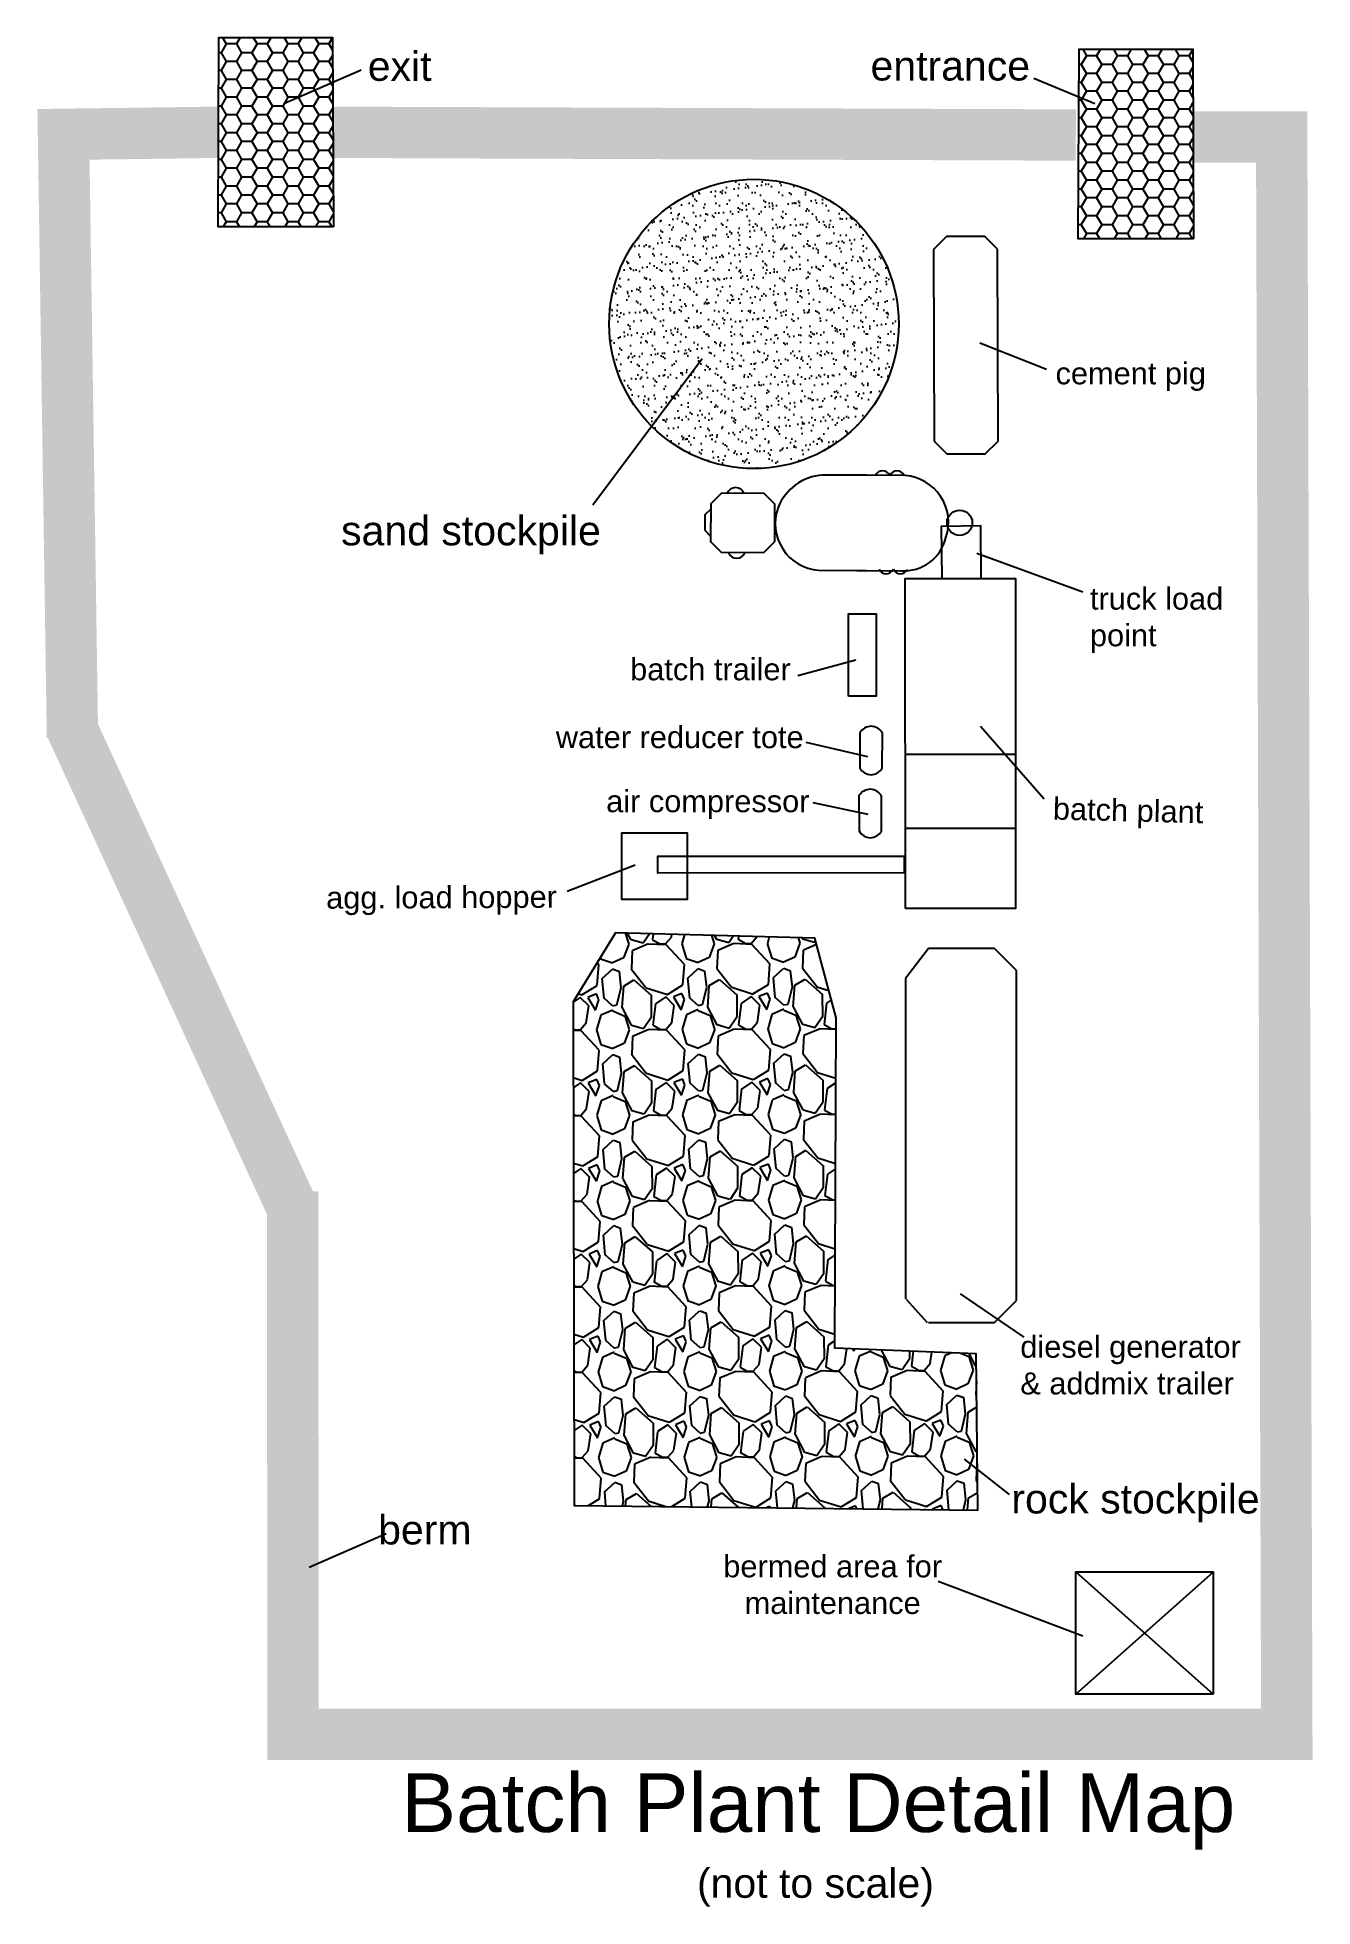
# Model space of a CAD drawing. Header units: inches. Extents: x 329 to 478, y 39 to 257.
import ezdxf

# ---------------------------------------------------------------- set-up
doc = ezdxf.new("R2010")
doc.units = ezdxf.units.IN
doc.header["$MEASUREMENT"] = 0
doc.styles.get("Standard").update_dxf_attribs({"font": 'ARIAL.TTF'})

# ---------------------------------------------------------------- blocks, each defined once
blk = doc.blocks.new('A$C76524051')
for p, q in [((0.5, 8.5), (0, 8)), ((2, 8.5), (0.5, 8.5)), ((2.5, 8), (2, 8.5)), ((0, 8), (0, 0.5)), ((2.5, 0.5), (2.5, 8)), ((0, 0.5), (0.5, 0)), ((0.5, 0), (2, 0)), ((2, 0), (2.5, 0.5))]:
    blk.add_line(p, q)
blk = doc.blocks.new('A$C6CF03394')
at = {"color": 7}
for p, q in [((0.07, 6.99), (0, 1.17)), ((3.77, 1.09), (3.81, 6.95))]:
    blk.add_line(p, q, dxfattribs=at)
for centre, radius, start, end in [((1.92, 5.95), 2.13, 27.9707, 150.7283), ((1.91, 2.14), 2.14, 206.7873, 330.6939)]:
    blk.add_arc(centre, radius, start, end, dxfattribs=at)
blk = doc.blocks.new('A$C1E8A7981')
for points in [[(1.71, 1.783), (0.882, 1.784, 0.36878), (0.043, 1.157, 0.488105), (0.814, 0.002), (1.71, 0.002)], [(1.526, 0.001), (2.354, 0, 0.290418), (3.184, 0.612, 0.496309), (2.422, 1.783), (1.526, 1.783)]]:
    blk.add_lwpolyline(points, format="xyb")
blk = doc.blocks.new('A$C0A39146E')
for centre in [(0.133, -0.066), (0.4, -0.066)]:
    blk.add_arc(centre, 0.149, 26.3201, 153.6799)
blk = doc.blocks.new('A$C7D48134A')
for points in [[(7.62, 2.78), (9.02, 4.17), (9.04, 9.03), (7.66, 10.42), (2.1, 10.45), (0.71, 9.06), (0.69, 4.2), (2.07, 2.81), (7.62, 2.78)], [(0.69, 4.9), (0, 5.6), (0.01, 7.68), (0.71, 8.37)]]:
    blk.add_lwpolyline(points)
blk.add_circle((33.03, 6.62), 1.64)
for centre, radius, start, end in [((3.94, 10), 1.19, 19.983, 159.5032), ((4.09, 3.2), 1.19, 199.983, 339.5032), ((23.49, 1.04), 1.03, 206.0632, 333.423), ((25.35, 1.03), 1.03, 206.0632, 333.423)]:
    blk.add_arc(centre, radius, start, end)
at = {"xscale": 6.942712500000034, "yscale": 6.942712500000056, "zscale": 6.9427125}
for name, p, rotation in [('A$C1E8A7981', (31.59, 12.75), 179.7430807579024), ('A$C0A39146E', (22.12, 12.8), 359.7430807579024)]:
    blk.add_blockref(name, p, dxfattribs=dict(at, rotation=rotation))

msp = doc.modelspace()

# ---------------------------------------------------------------- hatches: boundary and pattern name
h = msp.add_hatch()
h.set_pattern_fill('HONEY', color=4, scale=9.5998, angle=180, style=0)
h.set_pattern_definition([(180, (615.2363, 304.2287), (-1.7999625, -1.039209), [1.199975, -2.39995]), (300, (615.2363, 304.2287), (1.7999625, -1.039209), [1.199975, -2.39995]), (240, (615.2363, 304.2287), (-4e-09, -2.0784177), [-2.39995, 1.199975])])
h.paths.add_polyline_path([(363.76, 235.03), (350.29, 235.03), (350.39, 257.18), (363.67, 257.18)])
h = msp.add_hatch()
h.set_pattern_fill('HONEY', color=4, scale=9.5998, angle=180, style=0)
h.set_pattern_definition([(180, (715.7274, 302.8396), (-1.7999625, -1.039209), [1.199975, -2.39995]), (300, (715.7274, 302.8396), (1.7999625, -1.039209), [1.199975, -2.39995]), (240, (715.7274, 302.8396), (-4e-09, -2.0784177), [-2.39995, 1.199975])])
h.paths.add_polyline_path([(464.25, 233.64), (450.78, 233.64), (450.88, 255.79), (464.16, 255.79)])
h = msp.add_hatch()
h.set_pattern_fill('AR-SAND', color=45, style=0)
h.set_pattern_definition([(37.5, (10.4076, -41.0513), (-0.0629934, 1.926824), [0, -1.52, 0, -1.7, 0, -1.625]), (7.5, (10.4076, -41.0513), (1.769777, 2.822146), [0, -0.82, 0, -1.37, 0, -0.525]), (327.5, (9.1776, -41.0513), (3.114142, 0.005659), [0, -0.5, 0, -1.8, 0, -2.35]), (317.5, (9.1776, -41.0513), (3.006127, 0.877676), [0, -0.25, 0, -1.18, 0, -1.35])])
edge = h.paths.add_edge_path()
edge.add_arc((412.9, 223.69), 16.91, 0, 360)
h = msp.add_hatch()
h.set_pattern_fill('GRAVEL', color=252, scale=10, angle=270.2709, style=0)
h.set_pattern_definition([(138.28374, (536.324, 144.58975), (-90.37731, 79.573497), [1.34536, -133.19088]), (95.24064, (535.31974, 145.485), (10.5672558, -119.9513814), [2.30868, -228.55925]), (42.78134, (535.10887, 147.78404), (-109.5259785, -100.5189561), [1.62788, -161.16032]), (177.54464, (532.59045, 151.67217), (200.0450545, -9.0540909), [2.10238, -208.13558]), (203.10464, (530.49, 151.76224), (119.7621826, 50.5669943), [2.06155, -204.09373]), (267.54464, (528.5938, 150.95327), (9.0540909, 200.0450545), [2.10238, -208.13558]), (307.96514, (528.50374, 148.8528), (-100.6135287, 129.5257417), [2.7803, -275.2485]), (342.52624, (530.21412, 146.66088), (220.3285182, -68.9589919), [2.62488, -259.8632]), (31.70054, (532.7179, 145.8727), (129.6201935, 80.61393), [2.1095, -208.84073]), (85.50734, (534.51266, 146.9812), (-9.479637, -110.046067), [2.40832, -118.00763]), (132.66834, (534.7013, 149.38213), (-110.5661458, 119.4785656), [3.11448, -308.33375]), (49.08504, (532.5373, 141.7718), (59.668287, 70.282974), [1.063, -105.23844]), (81.74014, (533.2335, 142.5751), (-19.3851132, -130.0931055), [2.02237, -200.2151]), (135.271, (533.524, 144.5765), (-9.9999, -0.0473), [1.4142, -12.7279]), (113.4695, (534.7207, 145.2822), (20.236229, -49.904862), [0.7616, -75.39615]), (202.0723, (534.4174, 145.9807), (29.95238, 10.14175), [1.07703, -52.7746]), (301.2347, (533.4193, 145.576), (20.141665, -29.905069), [1.7493, -56.56023]), (71.836, (534.3264, 144.0803), (-9.905296, -20.04707), [1.2649, -30.35787]), (286.66044, (534.38996, 151.7807), (30.4724705, -99.8570406), [1.772, -175.42845]), (340.61714, (534.898, 150.0831), (-110.1879427, 39.4793385), [1.4866, -147.17408]), (203.4695, (536.3264, 144.0898), (49.904862, 20.236229), [1.52315, -74.6346]), (253.88144, (534.9292, 143.48314), (29.5267128, 100.1407672), [1.772, -175.42845]), (249.7149, (528.19, 151.7514), (19.763297, 50.094035), [1.7088, -83.73124]), (205.04604, (527.5976, 150.14855), (109.7623653, 50.5195296), [1.43178, -141.74643]), (337.0723, (526.327, 143.9425), (50.094014, -19.76335), [1.52315, -74.6346]), (287.62494, (527.72976, 143.3491), (-40.6142403, 129.8094155), [1.6763, -165.95424]), (339.7149, (526.3038, 148.8424), (-50.094035, 19.763297), [0.8544, -84.58564]), (11.5808, (526.3241, 144.5425), (39.952273, 10.189016), [0.5099, -50.4803]), (76.2347, (526.8236, 144.6448), (-9.858005, -30.046958), [2.06155, -39.1695]), (96.27994, (527.31416, 146.64717), (10.4727601, -99.9515916), [1.9105, -189.13923]), (213.961, (532.5193, 145.5718), (19.952484, 10.094477), [1.4422, -34.6133]), (263.42814, (531.3231, 144.7661), (-19.1959625, -170.092669), [2.51794, -249.27563]), (331.21634, (531.0349, 142.2647), (-70.188373, 39.668538), [1.02956, -101.92674]), (0.271, (531.937, 141.769), (9.9526, 10.0472), [0.6, -9.4]), (30.52734, (527.6132, 146.8486), (-69.8100906, -40.330517), [1.38924, -137.5352]), (318.28374, (528.8099, 147.55425), (90.37731, -79.573497), [2.69072, -131.84552]), (270.271, (530.818, 145.764), (10.0472, -9.9526), [2.6, -7.4]), (235.57574, (530.8307, 143.16376), (69.526425, 100.32984), [1.58114, -156.53274]), (164.3255, (529.9368, 141.8595), (-40.046842, 9.810736), [1.456, -71.3451]), (117.91694, (528.53495, 142.2529), (-100.8974285, 189.5249546), [2.37065, -234.69474]), (85.69704, (527.42503, 144.34766), (9.3850938, 130.0458397), [2.508, -248.29074])])
h.paths.add_polyline_path([(422.5, 142.6), (420.02, 151.91), (396.74, 152.53), (391.77, 144.47), (391.9, 85.6), (439.06, 85.05), (438.84, 103.31), (422.33, 103.97)])

# ---------------------------------------------------------------- linework, layer by layer
at = {"color": 7}
for p, q in [((366.99, 253.35), (357.98, 249.4)), ((445.61, 252.43), (452.72, 249.46)), ((369.93, 82.28), (360.93, 78.33))]:
    msp.add_line(p, q, dxfattribs=at)
for p, q in [((439.3, 221.48), (447.08, 218.41)), ((406.83, 219.6), (394.08, 202.52)), ((451.32, 192.34), (438.95, 196.84)), ((418.01, 182.61), (424.81, 184.41)), ((418.97, 174.81), (426.17, 173.13)), ((446.79, 168.13), (439.37, 176.65)), ((443.44, 173.37), (430.58, 173.37)), ((419.79, 167.74), (426.21, 166.4)), ((430.61, 164.74), (443.42, 164.74)), ((391.06, 157.4), (399.03, 160.45)), ((433.28, 150.69), (430.6, 147.2)), ((440.99, 150.69), (433.28, 150.69)), ((443.57, 148.12), (440.99, 150.69)), ((430.6, 147.2), (430.59, 109.73)), ((443.57, 109.55), (443.57, 148.12)), ((430.66, 109.71), (433.15, 106.98)), ((444.46, 105.26), (437.04, 110.34)), ((441, 106.98), (443.57, 109.55)), ((433.28, 106.98), (441, 106.98)), ((442.77, 86.88), (437.5, 91)), ((434.41, 76.74), (451.31, 70.34)), ((450.49, 77.82), (466.56, 63.54)), ((450.49, 63.54), (466.56, 77.81))]:
    msp.add_line(p, q)
at = {"color": 4}
for points in [[(363.76, 235.03), (350.29, 235.03), (350.39, 257.18), (363.67, 257.18)], [(464.25, 233.64), (450.78, 233.64), (450.88, 255.79), (464.16, 255.79)]]:
    msp.add_lwpolyline(points, close=True, dxfattribs=at)
at = {"color": 45, "const_width": 6}
for points in [[(333.28, 175.32), (332.23, 245.85), (350.24, 246.09)], [(450.5, 245.77), (363.71, 246.09)], [(464.22, 245.52), (474.55, 245.55), (475.15, 58.85), (359.05, 58.85), (359, 122.32)], [(358.84, 120.63), (332.96, 176.92)]]:
    msp.add_lwpolyline(points, dxfattribs=at)
for points in [[(439.46, 193.94), (439.42, 200.08), (434.78, 200.02), (434.84, 193.96), (439.46, 193.94)], [(430.59, 155.37), (430.58, 193.94), (443.44, 193.94), (443.45, 155.37), (430.59, 155.37)], [(423.95, 180.17), (423.94, 189.81), (427.16, 189.81), (427.16, 180.17), (423.95, 180.17)], [(430.43, 161.49), (430.43, 159.52), (401.67, 159.51), (401.67, 161.48), (430.43, 161.49)]]:
    msp.add_lwpolyline(points)
for points in [[(399.98, 156.46), (405.12, 156.46), (405.12, 164.18), (397.41, 164.17), (397.41, 156.46)], [(466.56, 63.54), (450.49, 63.54), (450.49, 77.82), (466.56, 77.82)]]:
    msp.add_lwpolyline(points, close=True)
at = {"color": 252}
msp.add_lwpolyline([(422.5, 142.6), (420.02, 151.91), (396.74, 152.53), (391.77, 144.47), (391.9, 85.6), (439.06, 85.05), (438.84, 103.31), (422.33, 103.97)], close=True, dxfattribs=at)
at = {"color": 45}
msp.add_circle((412.9, 223.69), 16.91, dxfattribs=at)

# ---------------------------------------------------------------- block references
at = {"xscale": 2.988139274025682, "yscale": 2.988139274025684, "zscale": 2.98813927402572, "rotation": 0.1589710273243314}
msp.add_blockref('A$C76524051', (433.95, 208.49), dxfattribs=at)
at = {"xscale": 0.8999999999999986, "yscale": 0.8999999999999986, "zscale": 0.9}
msp.add_blockref('A$C7D48134A', (407.2, 194.49), dxfattribs=at)
at = {"color": 7, "xscale": 0.6999999999999648, "yscale": 0.6999999999999886, "zscale": 0.7, "rotation": 180.4991088738113}
for p in [(427.89, 176.67), (427.8, 169.31)]:
    msp.add_blockref('A$C6CF03394', p, dxfattribs=at)

# ---------------------------------------------------------------- texts
for s, insert, char_height, width, attachment_point in [(' exit', (370.84, 255.53), 3.429, 40.0981, 2), (' entrance', (435.17, 255.57), 3.429, 40.0981, 2), ('cement pig', (448.13, 219.2), 2.571, 30.0736, 1), ('sand stockpile', (364.66, 201.24), 3.4285, 40.0981, 1), ('truck load point', (452.15, 192.87), 2.5714, 19.1743, 1), ('batch trailer', (398.43, 184.61), 2.5714, 29.4685, 1), ('water reducer tote', (389.75, 176.68), 2.5714, 29.4685, 1), ('air compressor', (395.63, 169.19), 2.5714, 25.6816, 1), ('diesel generator & addmix trailer', (444.01, 105.43), 2.5714, 27.5522, 1), ('rock stockpile', (442.97, 88.08), 3.4285, 40.0981, 1), (' berm', (373.78, 84.46), 3.429, 40.0981, 2), ('bermed area for maintenance', (422.09, 79.76), 2.5714, 27.5522, 2), ('Batch Plant Detail Map', (371.7, 54.28), 6.857, 100.7277, 1), ('(not to scale)', (406.24, 43.16), 3.4285, 40.0981, 1)]:
    msp.add_mtext(s, dxfattribs=dict(insert=insert, char_height=char_height, width=width, attachment_point=attachment_point))
at = {"char_height": 2.5714, "attachment_point": 1}
for s, insert, width, rotation in [('batch plant ', (447.86, 168.34), 18.0822, 358.5535), ('agg. load hopper', (362.91, 157.91), 30.0736, 0.2422)]:
    msp.add_mtext(s, dxfattribs=dict(at, insert=insert, width=width, rotation=rotation))

doc.saveas('drawing.dxf')
